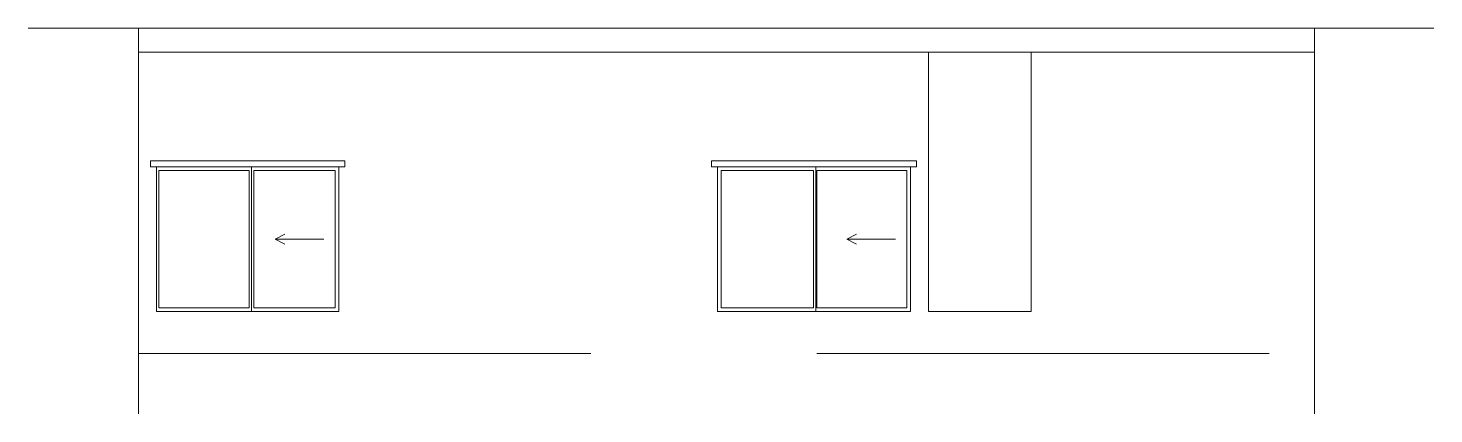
# Model space of a CAD drawing. Header units: millimetres. Extents: x -10.6 to 21.1, y -25.4 to 28.4.
# Drawn here: x -0.92 to 10.74, y 25.17 to 28.37 of the extents above; entities that cross this region are included whole.
import ezdxf

# ---------------------------------------------------------------- set-up
doc = ezdxf.new("R2010")
doc.units = ezdxf.units.MM
doc.linetypes.add('HIDDEN', pattern=[0.375, 0.25, -0.125])
for name, color, linetype, lineweight in [('A-DOOR-FURR', 2, 'Continuous', 15), ('A-GLAZ-FURR', 4, 'Continuous', 15), ('A-PRSP-1', 7, 'Continuous', 40)]:
    doc.layers.add(name, color=color, linetype=linetype, lineweight=lineweight)

msp = doc.modelspace()

# ---------------------------------------------------------------- linework, layer by layer
at = {"layer": 'A-DOOR-FURR', "lineweight": 20}
for p, q in [((6.55, 28.169), (6.55, 26.019)), ((6.55, 28.169), (7.4, 28.169)), ((7.4, 28.169), (7.4, 26.019)), ((6.55, 26.019), (7.4, 26.019))]:
    msp.add_line(p, q, dxfattribs=at)
at = {"layer": 'A-GLAZ-FURR', "lineweight": 20}
for p, q in [((0.1, 27.269), (1.71, 27.269)), ((0.1, 27.269), (0.1, 27.219)), ((0.1, 27.219), (1.71, 27.219)), ((0.15, 27.219), (0.15, 26.019)), ((1.66, 27.219), (1.66, 26.019)), ((1.71, 27.269), (1.71, 27.219)), ((4.75, 27.269), (6.45, 27.269)), ((4.75, 27.269), (4.75, 27.219)), ((4.75, 27.219), (6.45, 27.219)), ((4.8, 27.219), (4.8, 26.019)), ((6.4, 27.219), (6.4, 26.019)), ((6.45, 27.269), (6.45, 27.219)), ((1.134, 26.619), (1.214, 26.66)), ((1.537, 26.619), (1.134, 26.619)), ((1.134, 26.619), (1.214, 26.578)), ((5.874, 26.619), (5.954, 26.66)), ((6.277, 26.619), (5.874, 26.619)), ((5.874, 26.619), (5.954, 26.578)), ((0.15, 26.019), (1.66, 26.019)), ((4.8, 26.019), (6.4, 26.019))]:
    msp.add_line(p, q, dxfattribs=at)
at = {"layer": 'A-GLAZ-FURR'}
for p, q in [((0.167, 27.189), (0.167, 26.049)), ((0.167, 27.189), (0.917, 27.189)), ((0.917, 27.189), (0.917, 26.049)), ((0.937, 27.219), (0.937, 26.019)), ((0.957, 27.189), (1.63, 27.189)), ((0.957, 27.189), (0.957, 26.049)), ((1.63, 27.189), (1.63, 26.049)), ((4.83, 27.189), (4.83, 26.049)), ((4.83, 27.189), (5.595, 27.189)), ((5.595, 27.189), (5.595, 26.049)), ((5.615, 27.219), (5.615, 26.019)), ((5.625, 27.189), (6.37, 27.189)), ((5.625, 27.189), (5.625, 26.049)), ((6.37, 27.189), (6.37, 26.049)), ((0.167, 26.049), (0.917, 26.049)), ((0.957, 26.049), (1.63, 26.049)), ((4.83, 26.049), (5.595, 26.049)), ((5.625, 26.049), (6.37, 26.049))]:
    msp.add_line(p, q, dxfattribs=at)
at = {"layer": 'A-PRSP-1', "lineweight": 20}
for p, q in [((-0.916, 28.369), (10.74, 28.369)), ((9.75, 28.369), (9.75, 25.169)), ((9.75, 28.169), (0, 28.169))]:
    msp.add_line(p, q, dxfattribs=at)
at = {"layer": 'A-PRSP-1', "color": 64, "linetype": 'HIDDEN', "lineweight": 20, "ltscale": 15}
msp.add_line((0, 28.369), (0, 25.169), dxfattribs=at)
at = {"layer": 'A-PRSP-1', "color": 64, "linetype": 'HIDDEN', "lineweight": 20, "ltscale": 15, "transparency": 33554687}
msp.add_line((0, 25.669), (9.75, 25.669), dxfattribs=at)

doc.saveas('drawing.dxf')
